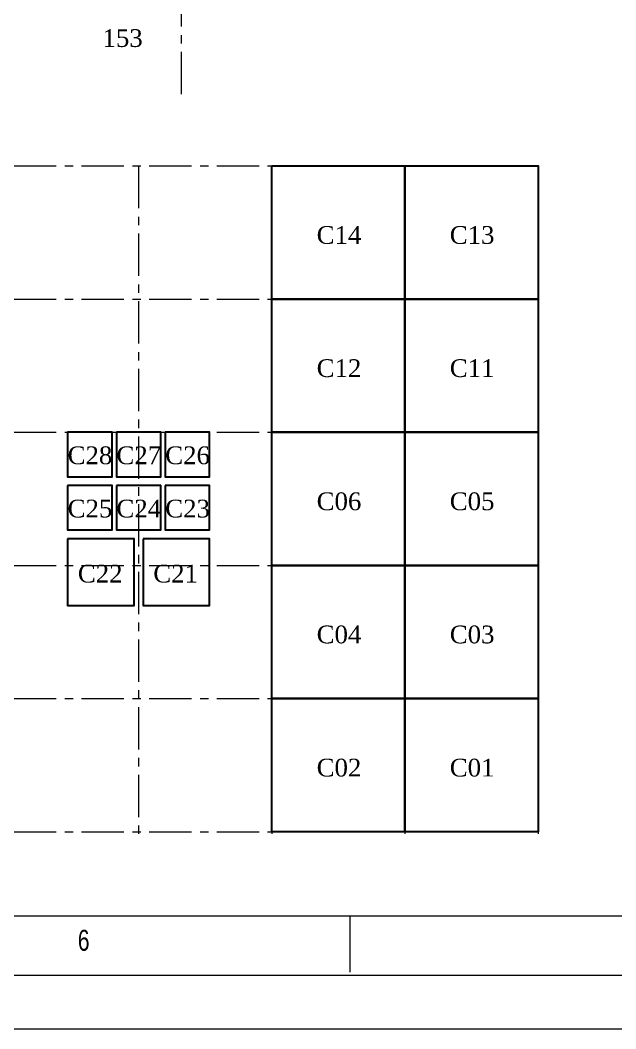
# Model space of a CAD drawing. Header units: millimetres. Extents: x 6561 to 120951, y 30990 to 83596.
# Drawn here: x 40473 to 47185, y 30990 to 42351 of the extents above; entities that cross this region are included whole.
import ezdxf

# ---------------------------------------------------------------- set-up
doc = ezdxf.new("R2010")
doc.units = ezdxf.units.MM
doc.linetypes.add('CENTER', pattern=[10.16, 6.35, -1.27, 1.27, -1.27])
doc.layers.add('COTAS', color=4, linetype='Continuous')
doc.styles.add('SLDTEXTSTYLE0', font='TXT', dxfattribs={"width": 0.75})
doc.styles.get("Standard").update_dxf_attribs({"font": 'arial.ttf'})

# ---------------------------------------------------------------- blocks, each defined once
blk = doc.blocks.new('Diagramme')
at = {"color": 1, "linetype": 'Continuous', "lineweight": 18}
blk.add_line((-129578, 1456), (-1456, 1456), dxfattribs=at)
at = {"color": 5, "linetype": 'Continuous', "lineweight": 15}
blk.add_line((-87930, 1458), (-87930, 730), dxfattribs=at)
at = {"linetype": 'Continuous', "lineweight": 18}
blk.add_line((-130346, 692), (-696, 692), dxfattribs=at)
at = {"color": 1, "linetype": 'Continuous', "lineweight": 15}
blk.add_line((-131031, 0), (0, 0), dxfattribs=at)
at = {"color": 5, "linetype": 'Continuous', "lineweight": 15, "insert": (-91441, 1277), "char_height": 270, "attachment_point": 1, "style": 'SLDTEXTSTYLE0'}
blk.add_mtext('6', dxfattribs=at)

msp = doc.modelspace()

# ---------------------------------------------------------------- linework, layer by layer
at = {"color": 1, "linetype": 'CENTER', "lineweight": 9, "ltscale": 75}
for p, q in [((34308, 40709), (46308, 40709)), ((41808, 40709), (41808, 33184)), ((43308, 40709), (43308, 33184)), ((44808, 40709), (44808, 33184)), ((46308, 40709), (46308, 33184)), ((34308, 39209), (46308, 39209)), ((34308, 37709), (46308, 37709)), ((34308, 36209), (46308, 36209)), ((34308, 34709), (46308, 34709)), ((34308, 33209), (46308, 33209))]:
    msp.add_line(p, q, dxfattribs=at)
at = {"color": 4, "linetype": 'CENTER', "lineweight": 9, "ltscale": 75}
msp.add_lwpolyline([(42291, 41517), (42291, 80573)], dxfattribs=at)
at = {"lineweight": 30}
for points in [[(43308, 40709), (44808, 40709), (44808, 39209), (43308, 39209)], [(44808, 40709), (46308, 40709), (46308, 39209), (44808, 39209)], [(43308, 39209), (44808, 39209), (44808, 37709), (43308, 37709)], [(44808, 39209), (46308, 39209), (46308, 37709), (44808, 37709)], [(41008, 37709), (41008, 37209), (41508, 37209), (41508, 37709)], [(41558, 37709), (41558, 37209), (42058, 37209), (42058, 37709)], [(42108, 37709), (42108, 37209), (42608, 37209), (42608, 37709)], [(43308, 37709), (44808, 37709), (44808, 36209), (43308, 36209)], [(44808, 37709), (46308, 37709), (46308, 36209), (44808, 36209)], [(41008, 37109), (41008, 36609), (41508, 36609), (41508, 37109)], [(41558, 37109), (41558, 36609), (42058, 36609), (42058, 37109)], [(42108, 37109), (42108, 36609), (42608, 36609), (42608, 37109)], [(41008, 36509), (41008, 35759), (41758, 35759), (41758, 36509)], [(41858, 36509), (41858, 35759), (42608, 35759), (42608, 36509)], [(43308, 36209), (44808, 36209), (44808, 34709), (43308, 34709)], [(44808, 36209), (46308, 36209), (46308, 34709), (44808, 34709)], [(43308, 34709), (44808, 34709), (44808, 33209), (43308, 33209)], [(44808, 34709), (46308, 34709), (46308, 33209), (44808, 33209)]]:
    msp.add_lwpolyline(points, close=True, dxfattribs=at)

# ---------------------------------------------------------------- block references
at = {"xscale": 0.873, "yscale": 0.873, "zscale": 0.873}
msp.add_blockref('Diagramme', (120951, 30990), dxfattribs=at)

# ---------------------------------------------------------------- texts
at = {"layer": 'COTAS', "linetype": 'Continuous', "insert": (41401, 42250), "char_height": 200, "width": 512.53, "attachment_point": 1}
msp.add_mtext('{\\fTimes New Roman|b0|i0|c0|p18;\\C4;153}', dxfattribs=at)
at = {"layer": 'COTAS', "color": 32, "linetype": 'Continuous', "char_height": 200, "width": 328.18}
for s, insert, attachment_point in [('{\\fTimes New Roman|b0|i0|c0|p18;C14}', (43814, 39829), 7), ('{\\fTimes New Roman|b0|i0|c0|p18;C13}', (45314, 39829), 7), ('{\\fTimes New Roman|b0|i0|c0|p18;C12}', (43814, 38329), 7), ('{\\fTimes New Roman|b0|i0|c0|p18;C11}', (45314, 38329), 7), ('{\\fTimes New Roman|b0|i0|c0|p18;C28}', (41008, 37550), 1), ('{\\fTimes New Roman|b0|i0|c0|p18;C27}', (41558, 37550), 1), ('{\\fTimes New Roman|b0|i0|c0|p18;C26}', (42108, 37550), 1), ('{\\fTimes New Roman|b0|i0|c0|p18;C25}', (41008, 36950), 1), ('{\\fTimes New Roman|b0|i0|c0|p18;C24}', (41558, 36950), 1), ('{\\fTimes New Roman|b0|i0|c0|p18;C23}', (42108, 36950), 1), ('{\\fTimes New Roman|b0|i0|c0|p18;C06}', (43814, 36829), 7), ('{\\fTimes New Roman|b0|i0|c0|p18;C05}', (45314, 36829), 7), ('{\\fTimes New Roman|b0|i0|c0|p18;C22}', (41123, 36217), 1), ('{\\fTimes New Roman|b0|i0|c0|p18;C21}', (41973, 36217), 1), ('{\\fTimes New Roman|b0|i0|c0|p18;C04}', (43814, 35329), 7), ('{\\fTimes New Roman|b0|i0|c0|p18;C03}', (45314, 35329), 7), ('{\\fTimes New Roman|b0|i0|c0|p18;C02}', (43814, 33829), 7), ('{\\fTimes New Roman|b0|i0|c0|p18;C01}', (45314, 33829), 7)]:
    msp.add_mtext(s, dxfattribs=dict(at, insert=insert, attachment_point=attachment_point))

doc.saveas('drawing.dxf')
